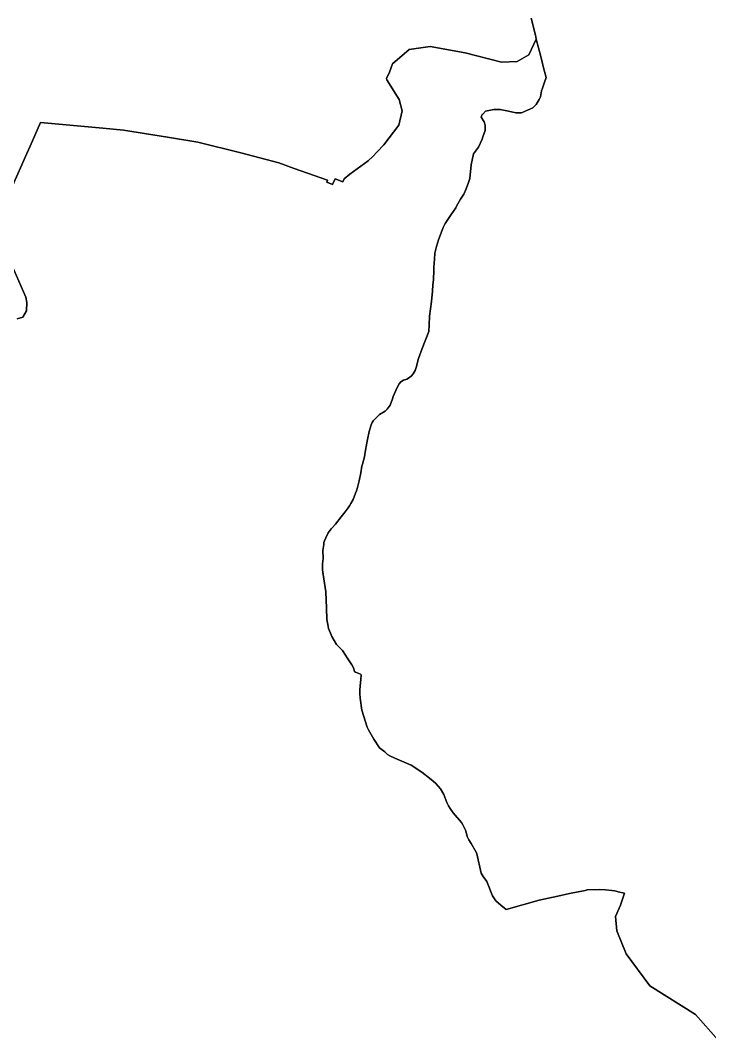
# Model space of a CAD drawing. Header units: inches. Extents: x 130170 to 284068, y 377793 to 804530.
# Drawn here: x 172394 to 173906, y 617214 to 619452 of the extents above; entities that cross this region are included whole.
import ezdxf

# ---------------------------------------------------------------- set-up
doc = ezdxf.new("R2010")
doc.units = ezdxf.units.IN
doc.header["$MEASUREMENT"] = 0
doc.layers.add('muni_il', color=7, linetype='Continuous')

msp = doc.modelspace()

# ---------------------------------------------------------------- linework, layer by layer
at = {"layer": 'muni_il'}
for points in [[(173514.9, 619457.3), (173521.4, 619431.7), (173524.9, 619416.2), (173525.9, 619411.6), (173520.9, 619400.5), (173509.4, 619377.2), (173484, 619362.5), (173449.7, 619361.1), (173370.3, 619381.3), (173293.5, 619395.5), (173247.4, 619388.8), (173210.5, 619357.2), (173203.7, 619338.6), (173197.5, 619325.3), (173197.9, 619321.8), (173224.9, 619278.7), (173231.7, 619254), (173224.3, 619222.6), (173191.3, 619179.6), (173176.7, 619163.9), (173167.2, 619153.9), (173156.9, 619144.2), (173117, 619115), (173104.3, 619105.1), (173101.6, 619098.4), (173084.5, 619104.9), (173079.3, 619092), (173066.5, 619097.2), (173068.3, 619101.9), (172994.7, 619127.4), (172960.9, 619139.6), (172877.5, 619161.5), (172783.5, 619185.1), (172717.2, 619195.9), (172620.7, 619211.8), (172575.3, 619216.1), (172438.3, 619228.3), (172415.6, 619176.6), (172408.6, 619160.7), (172372, 619077.9)], [(173926.2, 617213.5), (173875.2, 617271.1), (173775.3, 617333.5), (173723.5, 617403.6), (173703.1, 617454.4), (173699.9, 617485.6), (173710.7, 617511), (173719.7, 617537.2), (173706, 617540.3), (173701.5, 617541.3), (173697.5, 617542), (173691.9, 617543), (173678, 617544.7), (173664.9, 617544.8), (173637.7, 617544.7), (173633.6, 617543.1), (173599.3, 617536.4), (173573.2, 617530.7), (173532.7, 617521.7), (173459.9, 617501.3), (173448.6, 617510.4), (173437.7, 617520.1), (173430, 617531.4), (173417.5, 617562.8), (173409.8, 617573.9), (173405.2, 617580.8), (173395.8, 617623.4), (173394.5, 617626.9), (173383.1, 617645.9), (173378.4, 617654.4), (173374.5, 617661.7), (173371.3, 617674.2), (173365.3, 617686.8), (173362, 617691.9), (173343.5, 617713.2), (173337.4, 617722.6), (173333.7, 617728.6), (173329.9, 617736.2), (173323.2, 617753.8), (173315.8, 617766.1), (173305.7, 617777.4), (173299.5, 617782.7), (173291.5, 617789.2), (173275, 617802.8), (173251.5, 617818.3), (173215.5, 617833), (173204.6, 617838.3), (173199.8, 617841.4), (173193.9, 617846.9), (173182.4, 617856.2), (173169.6, 617875.2), (173158.3, 617895.4), (173154.9, 617901.5), (173143.4, 617938.8), (173139.7, 617964.8), (173139.3, 617975.2), (173139.3, 617982.4), (173139.5, 617992.1), (173140.8, 618005.7), (173141.8, 618015.9), (173140.2, 618017.7), (173129.1, 618021.9), (173127.1, 618023.9), (173125, 618031.9), (173121.2, 618038), (173111.1, 618053.8), (173107.5, 618059.3), (173100.6, 618069.4), (173087.9, 618082.8), (173077.6, 618100.4), (173074.4, 618107.7), (173070, 618117.9), (173068.4, 618126.9), (173066.8, 618137.6), (173065.8, 618163), (173065, 618179.9), (173064, 618198.1), (173058.7, 618236.6), (173057.4, 618246.9), (173056.9, 618259.6), (173058.4, 618271.8), (173057.9, 618288.9), (173059.6, 618302.4), (173060.3, 618306.4), (173061.5, 618310.5), (173064.4, 618317), (173069.5, 618328.1), (173076.4, 618336.9), (173078.2, 618338.9), (173085.5, 618346.6), (173098.3, 618363.1), (173106.7, 618374), (173113.4, 618382.4), (173116.4, 618387.1), (173119.4, 618392.1), (173124.4, 618401.3), (173129.7, 618414.8), (173131.5, 618419.9), (173134.1, 618427.5), (173137.5, 618441.9), (173140.9, 618459.3), (173143.6, 618474.4), (173144.6, 618478.2), (173149.1, 618494.7), (173151.5, 618509.3), (173156, 618532.9), (173159.2, 618550.1), (173163.8, 618564.7), (173165.7, 618569.9), (173168.1, 618573.9), (173176.7, 618582.8), (173182.4, 618587.2), (173194.6, 618595.1), (173199.2, 618599.2), (173205.4, 618607.8), (173210.4, 618621.9), (173212.4, 618626.9), (173220.6, 618647.1), (173224.9, 618655.1), (173229, 618659.4), (173234.7, 618663), (173241.9, 618665.1), (173248, 618668.5), (173252.4, 618672.2), (173256, 618676.9), (173260, 618684.2), (173262.4, 618690.9), (173268, 618710.8), (173275.8, 618732.6), (173290.5, 618769.8), (173290.8, 618784.6), (173291.7, 618803.2), (173295.9, 618835.4), (173298.1, 618857.9), (173299.4, 618871.9), (173300.8, 618883.4), (173301.2, 618904.5), (173301.4, 618911.2), (173302.5, 618928.8), (173303.5, 618941.7), (173307.4, 618956.6), (173311.3, 618970.8), (173319.5, 618992.1), (173321.7, 618997.7), (173326.5, 619006.8), (173339, 619026.7), (173349.3, 619040.8), (173351.4, 619045.1), (173359.9, 619059.8), (173367.4, 619070.8), (173372.6, 619082.6), (173377.4, 619096.9), (173380, 619105.3), (173383.5, 619135.8), (173388, 619159.8), (173399, 619174.1), (173407.3, 619192.1), (173409, 619196.9), (173413.9, 619211), (173413.8, 619222.8), (173411.8, 619230.2), (173405.3, 619239.8), (173407.5, 619245.6), (173408.7, 619246.9), (173414.9, 619252.9), (173418.6, 619253.9), (173433.2, 619257.2), (173446.8, 619257.2), (173465, 619252.9), (173481.6, 619249.7), (173487.6, 619249.7), (173493.8, 619249.9), (173507, 619255.8), (173518.6, 619260.9), (173525.7, 619268.2), (173532.7, 619278.8), (173535.4, 619284.5), (173537.8, 619298.1), (173539.5, 619303.4), (173543.4, 619314.6), (173547.6, 619327.2), (173546.2, 619332.2), (173545.4, 619335.4), (173542.2, 619348.5), (173539.8, 619358.2), (173536.2, 619373.1), (173525.9, 619411.6), (173524.9, 619416.2), (173521.4, 619431.7), (173514.9, 619457.3)], [(172372, 619077.9), (172408.6, 619160.7), (172415.6, 619176.6), (172438.3, 619228.3), (172575.3, 619216.1), (172620.7, 619211.8), (172717.2, 619195.9), (172783.5, 619185.1), (172877.5, 619161.5), (172960.9, 619139.6), (172994.7, 619127.4), (173068.3, 619101.9), (173066.5, 619097.2), (173079.3, 619092), (173084.5, 619104.9), (173101.6, 619098.4), (173104.3, 619105.1), (173117, 619115), (173156.9, 619144.2), (173167.2, 619153.9), (173176.7, 619163.9), (173191.3, 619179.6), (173224.3, 619222.6), (173231.7, 619254), (173224.9, 619278.7), (173197.9, 619321.8), (173197.5, 619325.3), (173203.7, 619338.6), (173210.5, 619357.2), (173247.4, 619388.8), (173293.5, 619395.5), (173370.3, 619381.3), (173449.7, 619361.1), (173484, 619362.5), (173509.4, 619377.2), (173520.9, 619400.5), (173525.9, 619411.6), (173536.2, 619373.1), (173539.8, 619358.2), (173542.2, 619348.5), (173545.4, 619335.4), (173546.2, 619332.2), (173547.6, 619327.2), (173543.4, 619314.6), (173539.5, 619303.4), (173537.8, 619298.1), (173535.4, 619284.5), (173532.7, 619278.8), (173525.7, 619268.2), (173518.6, 619260.9), (173507, 619255.8), (173493.8, 619249.9), (173487.6, 619249.7), (173481.6, 619249.7), (173465, 619252.9), (173446.8, 619257.2), (173433.2, 619257.2), (173418.6, 619253.9), (173414.9, 619252.9), (173408.7, 619246.9), (173407.5, 619245.6), (173405.3, 619239.8), (173411.8, 619230.2), (173413.8, 619222.8), (173413.9, 619211), (173409, 619196.9), (173407.3, 619192.1), (173399, 619174.1), (173388, 619159.8), (173383.5, 619135.8), (173380, 619105.3), (173377.4, 619096.9), (173372.6, 619082.6), (173367.4, 619070.8), (173359.9, 619059.8), (173351.4, 619045.1), (173349.3, 619040.8), (173339, 619026.7), (173326.5, 619006.8), (173321.7, 618997.7), (173319.5, 618992.1), (173311.3, 618970.8), (173307.4, 618956.6), (173303.5, 618941.7), (173302.5, 618928.8), (173301.4, 618911.2), (173301.2, 618904.5), (173300.8, 618883.4), (173299.4, 618871.9), (173298.1, 618857.9), (173295.9, 618835.4), (173291.7, 618803.2), (173290.8, 618784.6), (173290.5, 618769.8), (173275.8, 618732.6), (173268, 618710.8), (173262.4, 618690.9), (173260, 618684.2), (173256, 618676.9), (173252.4, 618672.2), (173248, 618668.5), (173241.9, 618665.1), (173234.7, 618663), (173229, 618659.4), (173224.9, 618655.1), (173220.6, 618647.1), (173212.4, 618626.9), (173210.4, 618621.9), (173205.4, 618607.8), (173199.2, 618599.2), (173194.6, 618595.1), (173182.4, 618587.2), (173176.7, 618582.8), (173168.1, 618573.9), (173165.7, 618569.9), (173163.8, 618564.7), (173159.2, 618550.1), (173156, 618532.9), (173151.5, 618509.3), (173149.1, 618494.7), (173144.6, 618478.2), (173143.6, 618474.4), (173140.9, 618459.3), (173137.5, 618441.9), (173134.1, 618427.5), (173131.5, 618419.9), (173129.7, 618414.8), (173124.4, 618401.3), (173119.4, 618392.1), (173116.4, 618387.1), (173113.4, 618382.4), (173106.7, 618374), (173098.3, 618363.1), (173085.5, 618346.6), (173078.2, 618338.9), (173076.4, 618336.9), (173069.5, 618328.1), (173064.4, 618317), (173061.5, 618310.5), (173060.3, 618306.4), (173059.6, 618302.4), (173057.9, 618288.9), (173058.4, 618271.8), (173056.9, 618259.6), (173057.4, 618246.9), (173058.7, 618236.6), (173064, 618198.1), (173065, 618179.9), (173065.8, 618163), (173066.8, 618137.6), (173068.4, 618126.9), (173070, 618117.9), (173074.4, 618107.7), (173077.6, 618100.4), (173087.9, 618082.8), (173100.6, 618069.4), (173107.5, 618059.3), (173111.1, 618053.8), (173121.2, 618038), (173125, 618031.9), (173127.1, 618023.9), (173129.1, 618021.9), (173140.2, 618017.7), (173141.8, 618015.9), (173140.8, 618005.7), (173139.5, 617992.1), (173139.3, 617982.4), (173139.3, 617975.2), (173139.7, 617964.8), (173143.4, 617938.8), (173154.9, 617901.5), (173158.3, 617895.4), (173169.6, 617875.2), (173182.4, 617856.2), (173193.9, 617846.9), (173199.8, 617841.4), (173204.6, 617838.3), (173215.5, 617833), (173251.5, 617818.3), (173275, 617802.8), (173291.5, 617789.2), (173299.5, 617782.7), (173305.7, 617777.4), (173315.8, 617766.1), (173323.2, 617753.8), (173329.9, 617736.2), (173333.7, 617728.6), (173337.4, 617722.6), (173343.5, 617713.2), (173362, 617691.9), (173365.3, 617686.8), (173371.3, 617674.2), (173374.5, 617661.7), (173378.4, 617654.4), (173383.1, 617645.9), (173394.5, 617626.9), (173395.8, 617623.4), (173405.2, 617580.8), (173409.8, 617573.9), (173417.5, 617562.8), (173430, 617531.4), (173437.7, 617520.1), (173448.6, 617510.4), (173459.9, 617501.3), (173532.7, 617521.7), (173573.2, 617530.7), (173599.3, 617536.4), (173633.6, 617543.1), (173637.7, 617544.7), (173664.9, 617544.8), (173678, 617544.7), (173691.9, 617543), (173697.5, 617542), (173701.5, 617541.3), (173706, 617540.3), (173719.7, 617537.2), (173710.7, 617511), (173699.9, 617485.6), (173703.1, 617454.4), (173723.5, 617403.6), (173775.3, 617333.5), (173875.2, 617271.1), (173926.2, 617213.5)], [(172387.4, 618797.4), (172399.8, 618801.5), (172407.4, 618815.3), (172408.3, 618833.1), (172405.9, 618845.2), (172365.5, 618938.4)], [(172365.5, 618938.4), (172405.9, 618845.2), (172408.3, 618833.1), (172407.4, 618815.3), (172399.8, 618801.5), (172387.4, 618797.4)]]:
    msp.add_lwpolyline(points, dxfattribs=at)

doc.saveas('drawing.dxf')
